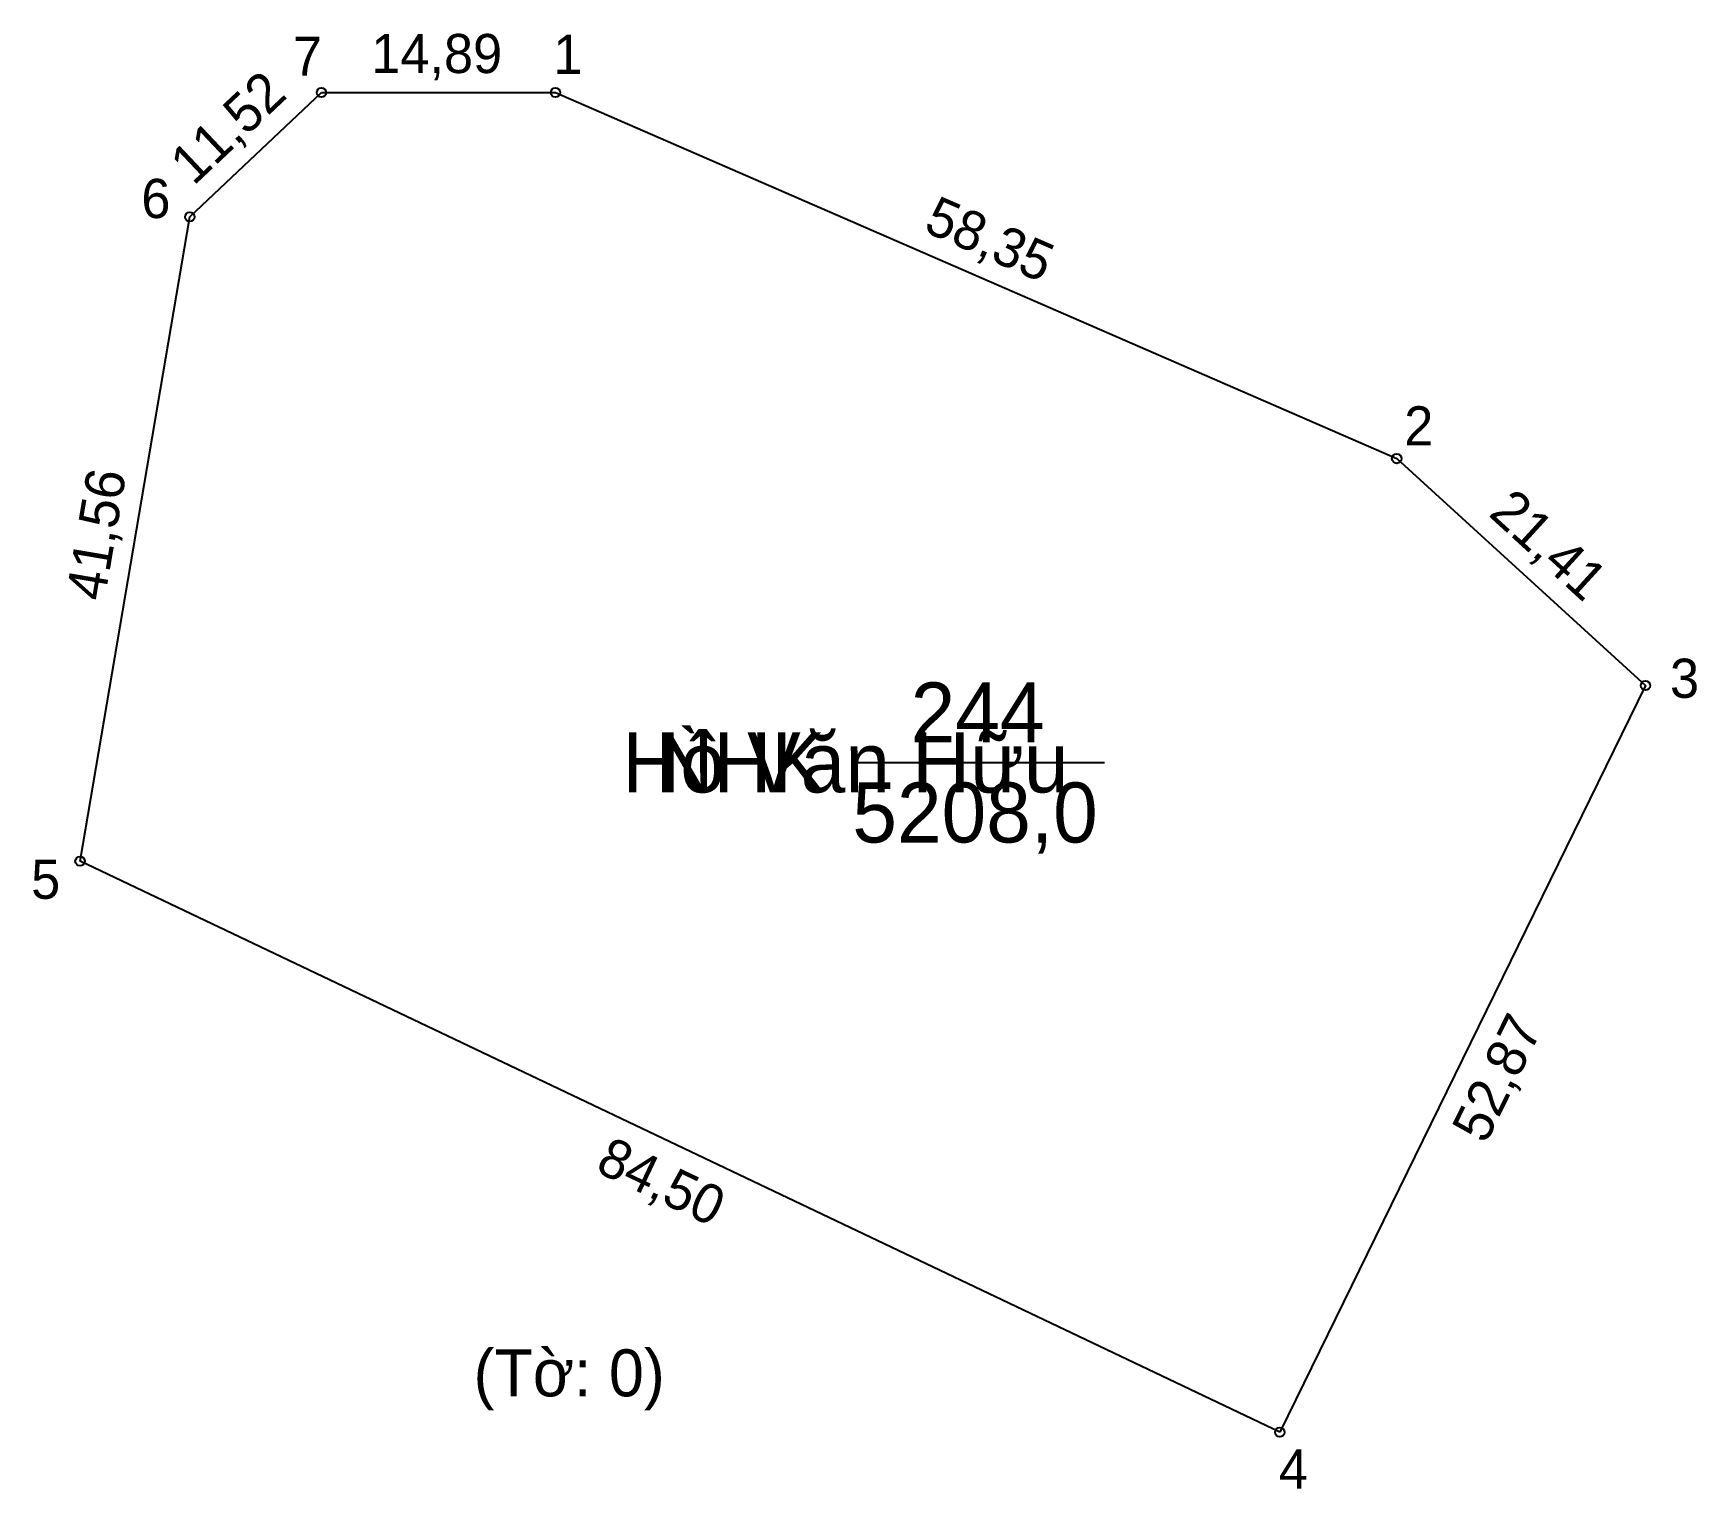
# Model space of a CAD drawing. Extents: x 549851 to 549956, y 1822805 to 1822897.
import ezdxf

# ---------------------------------------------------------------- set-up
doc = ezdxf.new("R2010")
doc.units = 0
for name, color, linetype in [('CanhThua', 7, 'Continuous'), ('ChieuDaiCanhThua', 7, 'Continuous'), ('MocDinhThua', 7, 'Continuous'), ('NhanDiaChinhThua', 7, 'Continuous'), ('NhanTuCan', 7, 'Continuous'), ('SoHieuDinhThua', 7, 'Continuous'), ('TenChuSuDung', 7, 'Continuous')]:
    doc.layers.add(name, color=color, linetype=linetype)

msp = doc.modelspace()

# ---------------------------------------------------------------- linework, layer by layer
at = {"layer": 'CanhThua'}
for p, q in [((549860.56, 1822885.63), (549868.93, 1822893.54)), ((549868.93, 1822893.54), (549883.82, 1822893.54)), ((549883.82, 1822893.54), (549937.32, 1822870.26)), ((549853.58, 1822844.66), (549860.56, 1822885.63)), ((549937.32, 1822870.26), (549953.14, 1822855.83)), ((549953.14, 1822855.83), (549929.88, 1822808.35)), ((549929.88, 1822808.35), (549853.58, 1822844.66))]:
    msp.add_line(p, q, dxfattribs=at)
at = {"layer": 'MocDinhThua'}
for centre in [(549868.93, 1822893.54), (549883.82, 1822893.54), (549860.56, 1822885.63), (549937.32, 1822870.26), (549953.14, 1822855.83), (549853.58, 1822844.66), (549929.88, 1822808.35)]:
    msp.add_circle(centre, 0.299, dxfattribs=at)
at = {"layer": 'NhanDiaChinhThua'}
msp.add_line((549902.7, 1822850.94), (549918.74, 1822850.94), dxfattribs=at)

# ---------------------------------------------------------------- texts
at = {"layer": 'ChieuDaiCanhThua'}
msp.add_text('14,89', height=2.489, dxfattribs=at).set_placement((549872.1, 1822894.78))
for s, rotation, p in [('11,52', 43.3815, (549860.8, 1822887.57)), ('58,35', 336.4842, (549907.14, 1822884.75)), ('41,56', 80.3314, (549855.13, 1822861.14)), ('21,41', 317.6309, (549943.09, 1822866.68)), ('52,87', 63.9002, (549942.98, 1822826.61)), ('84,50', 334.5509, (549886.27, 1822824.97))]:
    msp.add_text(s, height=2.489, rotation=rotation, dxfattribs=at).set_placement(p)
at = {"layer": 'NhanDiaChinhThua'}
for s, p in [('244', (549906.41, 1822852.21)), ('NHK', (549890.18, 1822849.03)), ('5208,0', (549902.7, 1822845.85))]:
    msp.add_text(s, height=3.816, dxfattribs=at).set_placement(p)
at = {"layer": 'NhanTuCan'}
msp.add_text('(Tờ: 0)', height=2.987, dxfattribs=at).set_placement((549878.61, 1822810.63))
at = {"layer": 'SoHieuDinhThua'}
for s, p in [('7', (549867.12, 1822894.61)), ('1', (549883.68, 1822894.73)), ('6', (549857.48, 1822885.56)), ('2', (549937.8, 1822871.1)), ('3', (549954.7, 1822855.05)), ('5', (549850.47, 1822842.27)), ('4', (549929.82, 1822804.76))]:
    msp.add_text(s, height=2.49, dxfattribs=at).set_placement(p)
at = {"layer": 'TenChuSuDung'}
msp.add_text('Hồ Văn Hữu', height=3.816, dxfattribs=at).set_placement((549888.07, 1822849.03))

doc.saveas('drawing.dxf')
